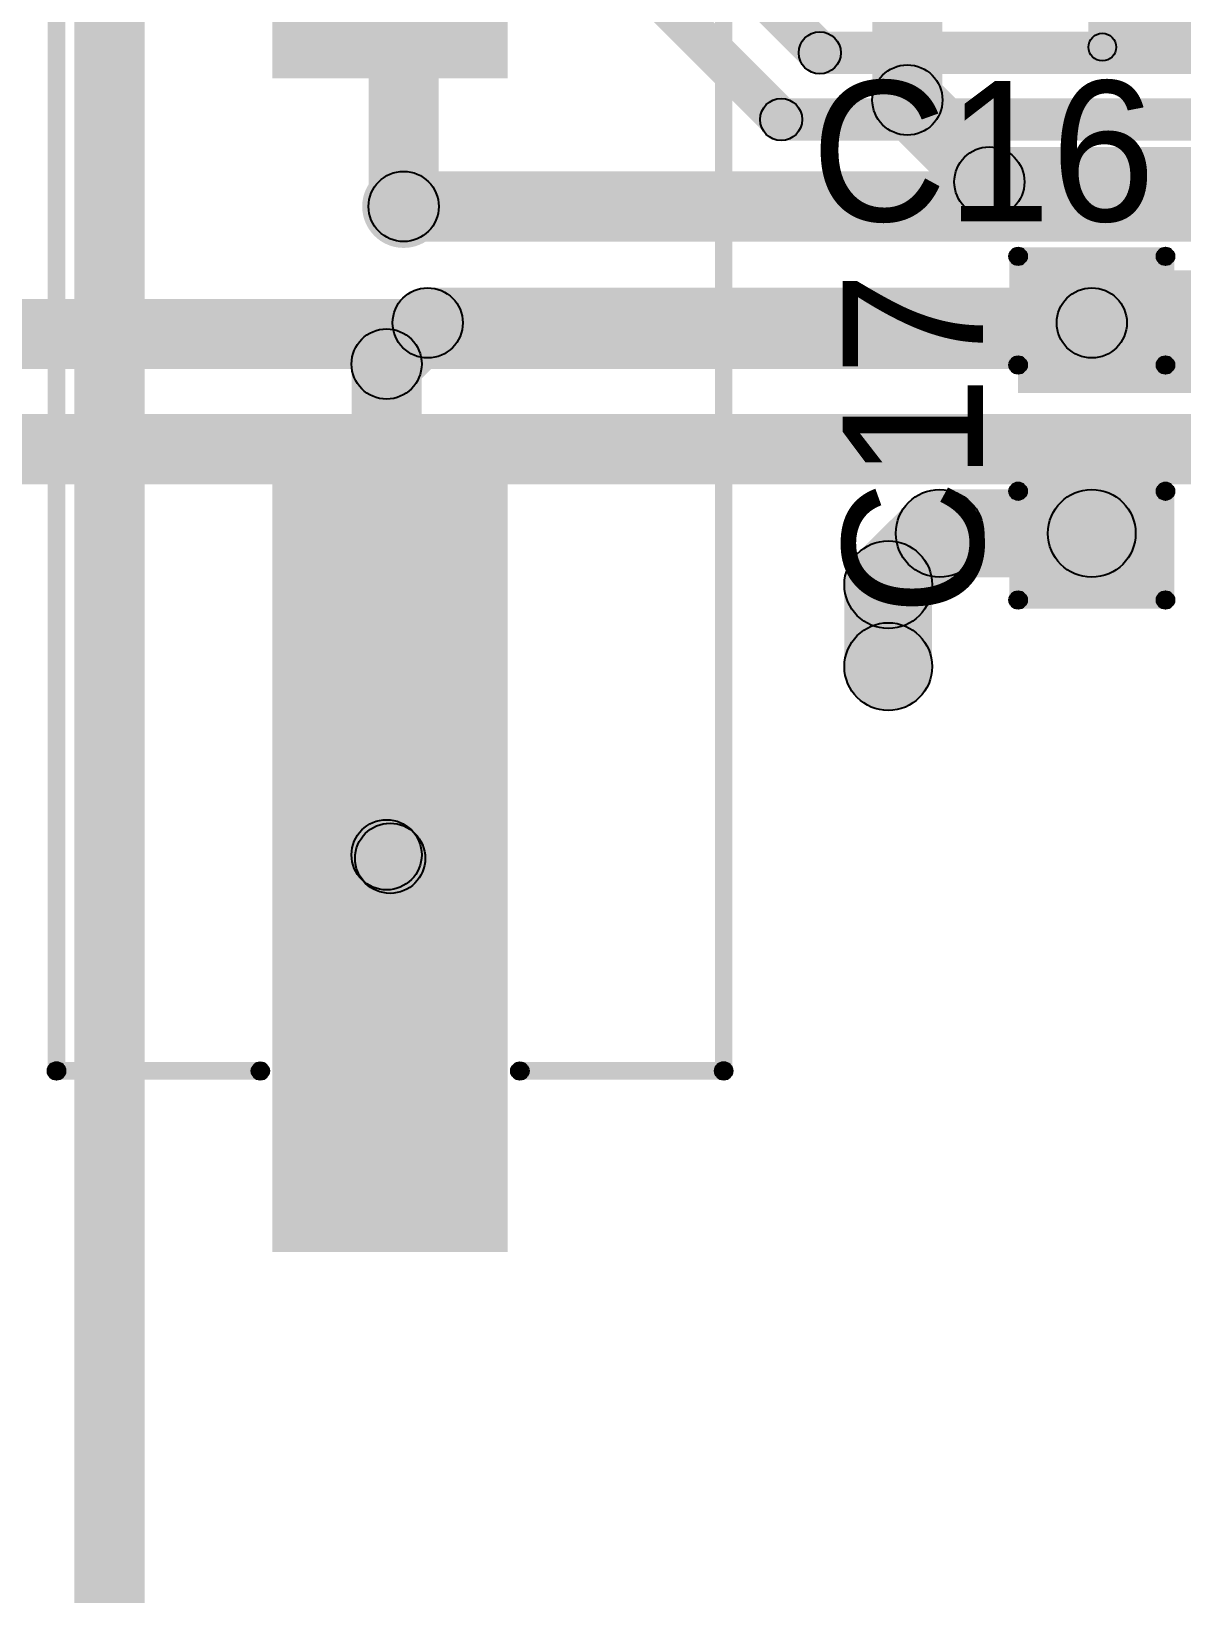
# Model space of a CAD drawing. Header units: millimetres. Extents: x -1.37 to 1.18, y -0.07 to 2.63.
# Drawn here: x -0.8103 to -0.4824, y 0.7042 to 1.1497 of the extents above; entities that cross this region are included whole.
import ezdxf

# ---------------------------------------------------------------- set-up
doc = ezdxf.new("R2010")
doc.units = ezdxf.units.MM
doc.header["$MEASUREMENT"] = 0
for name, color, linetype in [('BottomLayer', 5, 'Continuous'), ('TopLayer', 1, 'Continuous'), ('TopOverlay', 2, 'Continuous'), ('TopPaste', 8, 'Continuous'), ('TopSolder', 216, 'Continuous'), ('ViaHoleLayer', 16, 'Continuous')]:
    doc.layers.add(name, color=color, linetype=linetype)

# ---------------------------------------------------------------- blocks, each defined once
blk = doc.blocks.new('ECS__327_7_34B_C_TR_5')
at = {"layer": 'TopLayer'}
for points in [[(-0.07087, 0.0374), (-0.02756, 0.0374), (-0.02756, -0.0374), (-0.07087, -0.0374)], [(0.02756, 0.0374), (0.07087, 0.0374), (0.07087, -0.0374), (0.02756, -0.0374)]]:
    blk.add_hatch(color=1, dxfattribs=at).paths.add_polyline_path(points)
at = {"layer": 'TopOverlay'}
h = blk.add_hatch(color=2, dxfattribs=at)
edge = h.paths.add_edge_path()
edge.add_arc((-0.076, 0.043), 0.00394, 0, 360)
h = blk.add_hatch(color=2, dxfattribs=at)
edge = h.paths.add_edge_path()
edge.add_arc((-0.076, 0.043), 0.00394, 0, 360)
for points in [[(-0.026, 0.04694), (-0.026, 0.03906), (-0.076, 0.03906), (-0.076, 0.04694)], [(0.076, 0.04694), (0.076, 0.03906), (0.026, 0.03906), (0.026, 0.04694)], [(-0.07206, -0.043), (-0.07994, -0.043), (-0.07994, 0.043), (-0.07206, 0.043)], [(0.07994, -0.043), (0.07206, -0.043), (0.07206, 0.043), (0.07994, 0.043)], [(-0.026, -0.03906), (-0.026, -0.04694), (-0.076, -0.04694), (-0.076, -0.03906)], [(0.076, -0.03906), (0.076, -0.04694), (0.026, -0.04694), (0.026, -0.03906)]]:
    blk.add_hatch(color=2, dxfattribs=at).paths.add_polyline_path(points)
h = blk.add_hatch(color=2, dxfattribs=at)
edge = h.paths.add_edge_path()
edge.add_arc((-0.026, 0.043), 0.00394, 0, 360)
h = blk.add_hatch(color=2, dxfattribs=at)
edge = h.paths.add_edge_path()
edge.add_arc((0.026, 0.043), 0.00394, 0, 360)
h = blk.add_hatch(color=2, dxfattribs=at)
edge = h.paths.add_edge_path()
edge.add_arc((0.076, 0.043), 0.00394, 0, 360)
h = blk.add_hatch(color=2, dxfattribs=at)
edge = h.paths.add_edge_path()
edge.add_arc((0.076, 0.043), 0.00394, 0, 360)
h = blk.add_hatch(color=2, dxfattribs=at)
edge = h.paths.add_edge_path()
edge.add_arc((-0.09216, 0.013), 0.005, 0, 360)
h = blk.add_hatch(color=2, dxfattribs=at)
edge = h.paths.add_edge_path()
edge.add_arc((-0.08584, 0.013), 0.005, 0, 360)
h = blk.add_hatch(color=2, dxfattribs=at)
edge = h.paths.add_edge_path()
edge.add_arc((-0.076, -0.043), 0.00394, 0, 360)
h = blk.add_hatch(color=2, dxfattribs=at)
edge = h.paths.add_edge_path()
edge.add_arc((-0.076, -0.043), 0.00394, 0, 360)
h = blk.add_hatch(color=2, dxfattribs=at)
edge = h.paths.add_edge_path()
edge.add_arc((-0.026, -0.043), 0.00394, 0, 360)
h = blk.add_hatch(color=2, dxfattribs=at)
edge = h.paths.add_edge_path()
edge.add_arc((0.026, -0.043), 0.00394, 0, 360)
h = blk.add_hatch(color=2, dxfattribs=at)
edge = h.paths.add_edge_path()
edge.add_arc((0.076, -0.043), 0.00394, 0, 360)
h = blk.add_hatch(color=2, dxfattribs=at)
edge = h.paths.add_edge_path()
edge.add_arc((0.076, -0.043), 0.00394, 0, 360)
at = {"layer": 'TopPaste'}
for points in [[(-0.07087, 0.0374), (-0.02756, 0.0374), (-0.02756, -0.0374), (-0.07087, -0.0374)], [(0.02756, 0.0374), (0.07087, 0.0374), (0.07087, -0.0374), (0.02756, -0.0374)]]:
    blk.add_hatch(color=8, dxfattribs=at).paths.add_polyline_path(points)
at = {"layer": 'TopSolder'}
for points in [[(-0.07487, 0.0414), (-0.02356, 0.0414), (-0.02356, -0.0414), (-0.07487, -0.0414)], [(0.02356, 0.0414), (0.07487, 0.0414), (0.07487, -0.0414), (0.02356, -0.0414)]]:
    blk.add_hatch(color=216, dxfattribs=at).paths.add_polyline_path(points)
at = {"layer": 'TopOverlay', "const_width": 0.01}
blk.add_lwpolyline([(-0.08584, 0.013, 1), (-0.09216, 0.013, 1)], format="xyb", close=True, dxfattribs=at)
at = {"layer": 'TopOverlay'}
for centre, radius in [((-0.076, 0.043), 0.00394), ((-0.076, 0.043), 0.00394), ((-0.026, 0.043), 0.00394), ((0.026, 0.043), 0.00394), ((0.076, 0.043), 0.00394), ((0.076, 0.043), 0.00394), ((-0.09216, 0.013), 0.005), ((-0.08584, 0.013), 0.005), ((-0.076, -0.043), 0.00394), ((-0.076, -0.043), 0.00394), ((-0.026, -0.043), 0.00394), ((0.026, -0.043), 0.00394), ((0.076, -0.043), 0.00394), ((0.076, -0.043), 0.00394)]:
    blk.add_circle(centre, radius, dxfattribs=at)
blk = doc.blocks.new('HCM4920000000ABJT_6')
at = {"layer": 'TopLayer'}
for points in [[(-0.27459, 0.02852), (-0.05806, 0.02852), (-0.05806, -0.03053), (-0.27459, -0.03053)], [(0.06006, 0.02852), (0.27659, 0.02852), (0.27659, -0.03053), (0.06006, -0.03053)]]:
    blk.add_hatch(color=1, dxfattribs=at).paths.add_polyline_path(points)
at = {"layer": 'TopOverlay'}
for points in [[(0.22892, 0.09658), (0.22892, 0.09158), (-0.22696, 0.09158), (-0.22696, 0.09658)], [(0.23146, 0.036), (0.22646, 0.036), (0.22646, 0.09408), (0.23146, 0.09408)], [(0.23146, -0.09609), (0.22646, -0.09609), (0.22646, -0.038), (0.23146, -0.038)], [(0.22892, -0.09359), (0.22892, -0.09859), (-0.22696, -0.09859), (-0.22696, -0.09359)]]:
    blk.add_hatch(color=2, dxfattribs=at).paths.add_polyline_path(points)
h = blk.add_hatch(color=2, dxfattribs=at)
edge = h.paths.add_edge_path()
edge.add_arc((0.22892, 0.09408), 0.0025, 0, 360)
h = blk.add_hatch(color=2, dxfattribs=at)
edge = h.paths.add_edge_path()
edge.add_arc((0.22896, 0.09408), 0.0025, 0, 360)
h = blk.add_hatch(color=2, dxfattribs=at)
edge = h.paths.add_edge_path()
edge.add_arc((0.22896, 0.036), 0.0025, 0, 360)
h = blk.add_hatch(color=2, dxfattribs=at)
edge = h.paths.add_edge_path()
edge.add_arc((0.22896, -0.038), 0.0025, 0, 360)
h = blk.add_hatch(color=2, dxfattribs=at)
edge = h.paths.add_edge_path()
edge.add_arc((0.22892, -0.09609), 0.0025, 0, 360)
h = blk.add_hatch(color=2, dxfattribs=at)
edge = h.paths.add_edge_path()
edge.add_arc((0.22896, -0.09609), 0.0025, 0, 360)
at = {"layer": 'TopPaste'}
for points in [[(-0.27459, 0.02852), (-0.05806, 0.02852), (-0.05806, -0.03053), (-0.27459, -0.03053)], [(0.06006, 0.02852), (0.27659, 0.02852), (0.27659, -0.03053), (0.06006, -0.03053)]]:
    blk.add_hatch(color=8, dxfattribs=at).paths.add_polyline_path(points)
at = {"layer": 'TopSolder'}
for points in [[(-0.27859, 0.03252), (-0.05406, 0.03252), (-0.05406, -0.03453), (-0.27859, -0.03453)], [(0.05606, 0.03252), (0.28059, 0.03252), (0.28059, -0.03453), (0.05606, -0.03453)]]:
    blk.add_hatch(color=216, dxfattribs=at).paths.add_polyline_path(points)
at = {"layer": 'TopOverlay'}
for centre in [(0.22892, 0.09408), (0.22896, 0.09408), (0.22896, 0.036), (0.22896, -0.038), (0.22892, -0.09609), (0.22896, -0.09609)]:
    blk.add_circle(centre, 0.0025, dxfattribs=at)
blk = doc.blocks.new('C___0603_98')
at = {"layer": 'TopLayer'}
for points in [[(-0.015, 0.0175), (-0.015, -0.0175), (-0.045, -0.0175), (-0.045, 0.0175)], [(0.045, 0.0175), (0.045, -0.0175), (0.015, -0.0175), (0.015, 0.0175)]]:
    blk.add_hatch(color=1, dxfattribs=at).paths.add_polyline_path(points)
at = {"layer": 'TopOverlay'}
h = blk.add_hatch(color=2, dxfattribs=at)
edge = h.paths.add_edge_path()
edge.add_arc((-0.049, 0.021), 0.0025, 0, 360)
h = blk.add_hatch(color=2, dxfattribs=at)
edge = h.paths.add_edge_path()
edge.add_arc((-0.049, 0.021), 0.0025, 0, 360)
for points in [[(-0.049, 0.0185), (-0.049, 0.0235), (-0.018, 0.0235), (-0.018, 0.0185)], [(0.018, 0.0185), (0.018, 0.0235), (0.049, 0.0235), (0.049, 0.0185)], [(-0.0515, 0.021), (-0.0465, 0.021), (-0.0465, -0.021), (-0.0515, -0.021)], [(0.0465, 0.021), (0.0515, 0.021), (0.0515, -0.021), (0.0465, -0.021)], [(-0.049, -0.0235), (-0.049, -0.0185), (-0.018, -0.0185), (-0.018, -0.0235)], [(0.018, -0.0235), (0.018, -0.0185), (0.049, -0.0185), (0.049, -0.0235)]]:
    blk.add_hatch(color=2, dxfattribs=at).paths.add_polyline_path(points)
h = blk.add_hatch(color=2, dxfattribs=at)
edge = h.paths.add_edge_path()
edge.add_arc((-0.018, 0.021), 0.0025, 0, 360)
h = blk.add_hatch(color=2, dxfattribs=at)
edge = h.paths.add_edge_path()
edge.add_arc((0.018, 0.021), 0.0025, 0, 360)
h = blk.add_hatch(color=2, dxfattribs=at)
edge = h.paths.add_edge_path()
edge.add_arc((0.049, 0.021), 0.0025, 0, 360)
h = blk.add_hatch(color=2, dxfattribs=at)
edge = h.paths.add_edge_path()
edge.add_arc((0.049, 0.021), 0.0025, 0, 360)
h = blk.add_hatch(color=2, dxfattribs=at)
edge = h.paths.add_edge_path()
edge.add_arc((-0.049, -0.021), 0.0025, 0, 360)
h = blk.add_hatch(color=2, dxfattribs=at)
edge = h.paths.add_edge_path()
edge.add_arc((-0.049, -0.021), 0.0025, 0, 360)
h = blk.add_hatch(color=2, dxfattribs=at)
edge = h.paths.add_edge_path()
edge.add_arc((-0.018, -0.021), 0.0025, 0, 360)
h = blk.add_hatch(color=2, dxfattribs=at)
edge = h.paths.add_edge_path()
edge.add_arc((0.018, -0.021), 0.0025, 0, 360)
h = blk.add_hatch(color=2, dxfattribs=at)
edge = h.paths.add_edge_path()
edge.add_arc((0.049, -0.021), 0.0025, 0, 360)
h = blk.add_hatch(color=2, dxfattribs=at)
edge = h.paths.add_edge_path()
edge.add_arc((0.049, -0.021), 0.0025, 0, 360)
at = {"layer": 'TopPaste'}
for points in [[(-0.015, 0.0175), (-0.015, -0.0175), (-0.045, -0.0175), (-0.045, 0.0175)], [(0.045, 0.0175), (0.045, -0.0175), (0.015, -0.0175), (0.015, 0.0175)]]:
    blk.add_hatch(color=8, dxfattribs=at).paths.add_polyline_path(points)
at = {"layer": 'TopSolder'}
for points in [[(-0.01264, 0.01986), (-0.01264, -0.01986), (-0.04736, -0.01986), (-0.04736, 0.01986)], [(0.04736, 0.01986), (0.04736, -0.01986), (0.01264, -0.01986), (0.01264, 0.01986)]]:
    blk.add_hatch(color=216, dxfattribs=at).paths.add_polyline_path(points)
at = {"layer": 'TopOverlay'}
for centre in [(-0.049, 0.021), (-0.049, 0.021), (-0.018, 0.021), (0.018, 0.021), (0.049, 0.021), (0.049, 0.021), (-0.049, -0.021), (-0.049, -0.021), (-0.018, -0.021), (0.018, -0.021), (0.049, -0.021), (0.049, -0.021)]:
    blk.add_circle(centre, 0.0025, dxfattribs=at)

msp = doc.modelspace()

# ---------------------------------------------------------------- hatches: boundary and pattern name
at = {"layer": 'BottomLayer'}
for points in [[(-0.62024, 1.16976), (-0.61176, 1.17824), (-0.58128, 1.14777), (-0.58977, 1.13929)], [(-0.64224, 1.16176), (-0.63376, 1.17024), (-0.59229, 1.12877), (-0.60077, 1.12029)], [(-0.58553, 1.13753), (-0.58553, 1.14953), (-0.15153, 1.14953), (-0.15153, 1.13753)], [(-0.59653, 1.11853), (-0.59653, 1.13053), (-0.16453, 1.13053), (-0.16453, 1.11853)], [(-0.70414, 1.08972), (-0.70414, 1.10972), (-0.40206, 1.10972), (-0.40206, 1.08972)], [(-0.98681, 1.05334), (-0.98681, 1.07334), (-0.29314, 1.07334), (-0.29314, 1.05334)], [(-0.862, 1.02053), (-0.862, 1.04053), (-0.432, 1.04053), (-0.432, 1.02053)]]:
    msp.add_hatch(color=5, dxfattribs=at).paths.add_polyline_path(points)
h = msp.add_hatch(color=5, dxfattribs=at)
edge = h.paths.add_edge_path()
edge.add_arc((-0.58553, 1.14353), 0.006, 0, 360)
h = msp.add_hatch(color=5, dxfattribs=at)
edge = h.paths.add_edge_path()
edge.add_arc((-0.58553, 1.14353), 0.006, 0, 360)
h = msp.add_hatch(color=5, dxfattribs=at)
edge = h.paths.add_edge_path()
edge.add_arc((-0.59653, 1.12453), 0.006, 0, 360)
h = msp.add_hatch(color=5, dxfattribs=at)
edge = h.paths.add_edge_path()
edge.add_arc((-0.59653, 1.12453), 0.006, 0, 360)
h = msp.add_hatch(color=5, dxfattribs=at)
edge = h.paths.add_edge_path()
edge.add_arc((-0.70414, 1.09972), 0.01181, 0, 360)
h = msp.add_hatch(color=5, dxfattribs=at)
edge = h.paths.add_edge_path()
edge.add_arc((-0.70414, 1.09972), 0.01, 0, 360)
h = msp.add_hatch(color=5, dxfattribs=at)
edge = h.paths.add_edge_path()
edge.add_arc((-0.566, 0.96853), 0.01181, 0, 360)
at = {"layer": 'TopLayer'}
for points in [[(-0.778, 0.50853), (-0.798, 0.50853), (-0.798, 1.86953), (-0.778, 1.86953)], [(-0.69414, 1.09972), (-0.71414, 1.09972), (-0.71414, 1.24467), (-0.69414, 1.24467)], [(-0.55056, 1.13008), (-0.57056, 1.13008), (-0.57056, 1.16834), (-0.55056, 1.16834)], [(-0.56763, 1.12301), (-0.55348, 1.13715), (-0.53011, 1.11378), (-0.54426, 1.09964)], [(-0.53718, 1.09671), (-0.53718, 1.11671), (-0.45756, 1.11671), (-0.45756, 1.09671)], [(-0.529, 1.04653), (-0.462, 1.04653), (-0.462, 1.08153), (-0.529, 1.08153)], [(-0.69728, 1.05653), (-0.69728, 1.07653), (-0.508, 1.07653), (-0.508, 1.05653)], [(-0.70193, 1.04774), (-0.71607, 1.06188), (-0.70436, 1.0736), (-0.69021, 1.05946)], [(-0.699, 0.91488), (-0.719, 0.91488), (-0.719, 1.05481), (-0.699, 1.05481)], [(-0.55136, 0.99403), (-0.55136, 1.01903), (-0.508, 1.01903), (-0.508, 0.99403)], [(-0.55716, 0.98304), (-0.57484, 1.00072), (-0.56019, 1.01537), (-0.54252, 0.99769)], [(-0.5535, 0.96853), (-0.5785, 0.96853), (-0.5785, 0.99188), (-0.5535, 0.99188)], [(-0.71607, 0.90781), (-0.70193, 0.92195), (-0.70093, 0.92095), (-0.71507, 0.90681)]]:
    msp.add_hatch(color=1, dxfattribs=at).paths.add_polyline_path(points)
h = msp.add_hatch(color=1, dxfattribs=at)
edge = h.paths.add_edge_path()
edge.add_arc((-0.56056, 1.13008), 0.01, 0, 360)
h = msp.add_hatch(color=1, dxfattribs=at)
edge = h.paths.add_edge_path()
edge.add_arc((-0.56056, 1.13008), 0.01, 0, 360)
h = msp.add_hatch(color=1, dxfattribs=at)
edge = h.paths.add_edge_path()
edge.add_arc((-0.53718, 1.10671), 0.01, 0, 360)
h = msp.add_hatch(color=1, dxfattribs=at)
edge = h.paths.add_edge_path()
edge.add_arc((-0.53718, 1.10671), 0.01, 0, 360)
h = msp.add_hatch(color=1, dxfattribs=at)
edge = h.paths.add_edge_path()
edge.add_arc((-0.70414, 1.09972), 0.01181, 0, 360)
h = msp.add_hatch(color=1, dxfattribs=at)
edge = h.paths.add_edge_path()
edge.add_arc((-0.70414, 1.09972), 0.01, 0, 360)
h = msp.add_hatch(color=1, dxfattribs=at)
edge = h.paths.add_edge_path()
edge.add_arc((-0.69728, 1.06653), 0.01, 0, 360)
h = msp.add_hatch(color=1, dxfattribs=at)
edge = h.paths.add_edge_path()
edge.add_arc((-0.69728, 1.06653), 0.01, 0, 360)
h = msp.add_hatch(color=1, dxfattribs=at)
edge = h.paths.add_edge_path()
edge.add_arc((-0.508, 1.06653), 0.01, 0, 360)
h = msp.add_hatch(color=1, dxfattribs=at)
edge = h.paths.add_edge_path()
edge.add_arc((-0.709, 1.05481), 0.01, 0, 360)
h = msp.add_hatch(color=1, dxfattribs=at)
edge = h.paths.add_edge_path()
edge.add_arc((-0.709, 1.05481), 0.01, 0, 360)
h = msp.add_hatch(color=1, dxfattribs=at)
edge = h.paths.add_edge_path()
edge.add_arc((-0.55136, 1.00653), 0.0125, 0, 360)
h = msp.add_hatch(color=1, dxfattribs=at)
edge = h.paths.add_edge_path()
edge.add_arc((-0.55136, 1.00653), 0.0125, 0, 360)
h = msp.add_hatch(color=1, dxfattribs=at)
edge = h.paths.add_edge_path()
edge.add_arc((-0.508, 1.00653), 0.0125, 0, 360)
h = msp.add_hatch(color=1, dxfattribs=at)
edge = h.paths.add_edge_path()
edge.add_arc((-0.566, 0.99188), 0.0125, 0, 360)
h = msp.add_hatch(color=1, dxfattribs=at)
edge = h.paths.add_edge_path()
edge.add_arc((-0.566, 0.99188), 0.0125, 0, 360)
h = msp.add_hatch(color=1, dxfattribs=at)
edge = h.paths.add_edge_path()
edge.add_arc((-0.566, 0.96853), 0.0125, 0, 360)
h = msp.add_hatch(color=1, dxfattribs=at)
edge = h.paths.add_edge_path()
edge.add_arc((-0.566, 0.96853), 0.01181, 0, 360)
h = msp.add_hatch(color=1, dxfattribs=at)
edge = h.paths.add_edge_path()
edge.add_arc((-0.709, 0.91488), 0.01, 0, 360)
h = msp.add_hatch(color=1, dxfattribs=at)
edge = h.paths.add_edge_path()
edge.add_arc((-0.709, 0.91488), 0.01, 0, 360)
h = msp.add_hatch(color=1, dxfattribs=at)
edge = h.paths.add_edge_path()
edge.add_arc((-0.708, 0.91388), 0.01, 0, 360)
at = {"layer": 'ViaHoleLayer'}
h = msp.add_hatch(color=16, dxfattribs=at)
edge = h.paths.add_edge_path()
edge.add_arc((-0.70414, 1.09972), 0.00591, 0, 360)
h = msp.add_hatch(color=16, dxfattribs=at)
edge = h.paths.add_edge_path()
edge.add_arc((-0.566, 0.96853), 0.00591, 0, 360)

# ---------------------------------------------------------------- linework, layer by layer
at = {"layer": 'BottomLayer'}
for centre, radius in [((-0.58553, 1.14353), 0.006), ((-0.58553, 1.14353), 0.006), ((-0.59653, 1.12453), 0.006), ((-0.59653, 1.12453), 0.006), ((-0.70414, 1.09972), 0.01)]:
    msp.add_circle(centre, radius, dxfattribs=at)
at = {"layer": 'TopLayer'}
for centre, radius in [((-0.56056, 1.13008), 0.01), ((-0.56056, 1.13008), 0.01), ((-0.53718, 1.10671), 0.01), ((-0.53718, 1.10671), 0.01), ((-0.70414, 1.09972), 0.01), ((-0.69728, 1.06653), 0.01), ((-0.69728, 1.06653), 0.01), ((-0.508, 1.06653), 0.01), ((-0.709, 1.05481), 0.01), ((-0.709, 1.05481), 0.01), ((-0.55136, 1.00653), 0.0125), ((-0.55136, 1.00653), 0.0125), ((-0.508, 1.00653), 0.0125), ((-0.566, 0.99188), 0.0125), ((-0.566, 0.99188), 0.0125), ((-0.566, 0.96853), 0.0125), ((-0.709, 0.91488), 0.01), ((-0.709, 0.91488), 0.01), ((-0.708, 0.91388), 0.01)]:
    msp.add_circle(centre, radius, dxfattribs=at)

# ---------------------------------------------------------------- block references
for name, p, rotation in [('HCM4920000000ABJT_6', (-0.707, 1.08221), 270), ('ECS__327_7_34B_C_TR_5', (-0.462, 1.22116), 270), ('C___0603_98', (-0.508, 1.03653), 90)]:
    msp.add_blockref(name, p, dxfattribs=dict(rotation=rotation))

# ---------------------------------------------------------------- texts
at = {"layer": 'TopOverlay'}
msp.add_text('C16', height=0.04, dxfattribs=at).set_placement((-0.588, 1.09553))
msp.add_text('C17', height=0.04, rotation=90, dxfattribs=at).set_placement((-0.539, 0.983))

doc.saveas('drawing.dxf')
